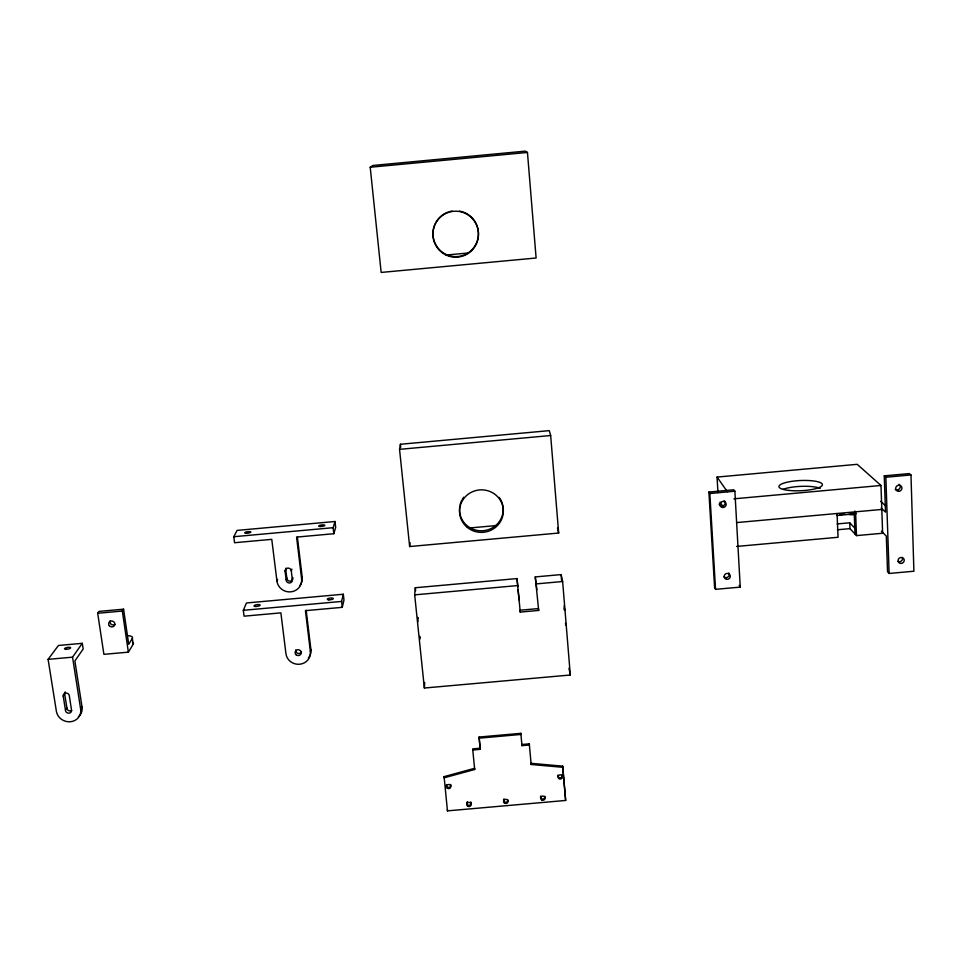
<?xml version="1.0" encoding="UTF-8"?>
<svg xmlns="http://www.w3.org/2000/svg" width="962" height="962" viewBox="0 0 962 962"><rect width="100%" height="100%" fill="white"/><g stroke="black" fill="none" stroke-linecap="round" stroke-linejoin="round"><path stroke-width="1.44" d="M565.572 623.268L565.656 624.831M562.866 767.315L531.156 764.489L531.024 763.323L562.674 766.137L565.656 800.456L447.45 810.87L447.474 809.619M444.095 776.635L444.071 777.825L474.687 769.492L474.651 768.301L444.095 776.635L447.45 810.87M536.916 589.802L535.257 576.923L561.111 574.591L562.638 581.517L570.31 675.011L424.362 688.034L424.687 682.455M424.362 688.034L414.67 594.853L415.307 587.746L517.027 578.571L520.25 612.085L538.684 610.425L535.257 576.923M409.644 546.536L399.543 449.35L400.42 444.264L549.278 430.639L550.661 435.521L558.669 533.044L409.644 546.536L410.077 542.664M310.365 651.563L305.435 610.654L342.28 607.335L343.975 600.047L343.314 594.239L246.464 602.97L243.314 610.305L244.083 616.173L280.88 612.866L285.954 653.751A12.314 11.64 11.5 0 0 299.579 664.249A12.314 11.64 11.5 0 0 310.365 651.563L310.906 649.566L306.181 610.257M342.28 607.335L341.606 601.442L343.314 594.239M301.611 578.896L296.585 537.097L333.826 533.718L335.666 527.441L334.992 521.5L237.109 530.399L233.79 536.712L234.56 542.724L271.765 539.345L276.948 581.12A12.458 11.881 14.9 0 0 290.728 591.858A12.458 11.881 14.9 0 0 301.611 578.896L302.2 577.152L297.366 536.988M333.826 533.718L333.141 527.693L334.992 521.5M285.979 568.145A3.102 2.97 15.4 0 0 285.75 569.66L285.101 571.38L286.183 579.773A3.114 2.97 14.9 0 0 289.646 582.972A3.114 2.97 14.9 0 0 292.256 579.22L292.869 577.477M292.256 579.22L291.282 570.815L291.895 569.107M286.183 579.773L286.82 578.018L285.75 569.66M276.948 581.12L277.621 579.377M132.347 638.455L128.74 644.324L123.569 609.187L99.026 611.399L97.691 613.263L103.896 654.34L128.379 652.152L133.189 644.215L132.347 638.455A12.47 3.535 -9.2 0 0 128.403 635.678M80.664 709.21L82.047 707.022L74.88 660.942L83.177 649.013L82.299 643.325L58.454 645.466L48.1 659.355L56.397 711.375A12.386 11.4 20.4 0 0 70.334 721.753A12.386 11.4 20.4 0 0 80.664 709.21L72.547 657.166L82.299 643.325M65.464 710.064L63.227 696.199A3.102 2.862 21 0 1 65.813 693.037A3.102 2.862 21 0 1 69.3 695.646L71.441 709.535A3.09 2.85 20.4 0 1 68.975 713.167A3.09 2.85 20.4 0 1 65.464 710.064L66.895 707.864L64.67 694.047A3.09 2.85 21 0 1 64.658 693.289M128.379 652.152L122.318 611.05L123.569 609.187M63.227 696.199L64.67 694.047M370.214 167.244L372.907 165.476L525.324 151.13L527.453 152.453L536.111 258.008L381.156 272.438L370.214 167.244L527.453 152.453M446.055 255.062L468.494 252.97M399.543 449.35L550.661 435.521M717.965 492.628L717.051 477.068L857.202 464.321L880.988 485.473L882.635 533.249L856.493 535.606L849.975 528.631L849.747 522.799L837.168 523.929M881.132 508.02L885.497 512.121L884.258 475.853L909.282 473.581L910.978 474.951L913.9 571.236L889.128 573.46L887.529 571.741L886.315 536.099L881.36 531.168M708.898 492.051L733.838 489.778L734.884 491.221L740.247 587.121L715.548 589.333L714.598 587.566L708.898 492.051L709.836 493.494L715.548 589.333M884.258 475.853L885.858 477.236L910.978 474.951M233.79 536.712L333.141 527.693M709.836 493.494L734.884 491.221M733.946 498.821L880.988 485.473M469.721 527.958L496.608 525.529M736.796 522.57L881.817 509.451M840.054 514.586L844.504 514.189M850.444 513.648L854.905 513.239M836.904 515.488L856.252 513.732M837.409 529.773L849.975 528.631M736.639 546.44L838.046 537.277L837.06 513.504M97.691 613.263L122.318 611.05M243.314 610.305L341.606 601.442M414.67 594.853L517.905 585.545M536.411 583.886L562.638 581.517M48.1 659.355L72.547 657.166M479.148 738.167L479.112 737.036L520.839 733.333L520.959 734.451L479.148 738.167L480.23 749.35L472.775 750.011L474.687 769.492M479.112 737.036L480.194 748.208L472.751 748.857L472.775 750.011M529.292 743.842L521.849 744.504L521.969 745.646L529.425 744.985L529.292 743.842L531.156 764.489M880.651 501.298L885.677 505.964M849.747 522.799L854.797 528.126M717.051 477.068L727.32 491.666M719.997 502.14L723.244 507.01M739.201 585.353L740.247 587.121M557.479 528.03L558.669 533.044M565.584 623.292L565.764 624.855M568.951 668.181L570.31 675.011M419.913 639.201L419.685 636.363L419.913 637.854M538.684 610.425L538.395 608.573L520.021 610.221L520.25 612.085M565.656 800.456L562.674 766.137M417.989 618.59L417.761 617.424L417.977 621.656M519.107 599.963L518.037 589.646M564.213 605.675L564.55 610.377L564.225 607.984M400.42 444.264L400.733 447.21M415.307 587.746L415.62 590.704M520.839 733.333L521.969 745.646M517.027 578.571L517.784 586.724M561.111 574.591L561.592 580.543M855.026 534.042L854.22 513.311L854.953 514.057L854.845 511.075L855.579 511.82L856.493 535.606M885.858 477.236L889.128 573.46M480.194 748.208L480.23 749.35M82.047 707.022A12.338 11.364 20.4 0 1 78.355 716.834M71.645 710.569A3.078 2.838 20.4 0 1 66.895 707.864M64.851 692.568A3.09 2.85 21 0 1 65.236 691.931M285.101 571.38A3.114 2.982 15.4 0 1 287.83 568.121A3.114 2.982 15.4 0 1 291.282 570.815M302.2 577.152A12.41 11.845 14.9 0 1 299.603 585.834M292.917 579.016A3.102 2.958 14.9 0 1 286.82 578.018M132.768 642.424A12.458 3.571 -9.3 0 1 133.189 644.215M114.959 624.446A3.127 2.91 22.3 0 1 110.173 620.815M459.523 211.123A22.92 22.703 85.9 0 1 475.444 245.07A22.92 22.703 85.9 0 1 438.407 248.545A22.92 22.703 85.9 0 1 447.775 212.217M449.182 211.736A22.92 22.703 85.9 0 1 452.104 211.075M854.797 514.117A3.054 0.77 -1.9 0 1 851.791 514.754A3.054 0.77 -1.9 0 1 848.905 514.249M782.924 489.393A21.729 5.171 -2.5 0 1 820.237 488.347M902.356 557.515A3.139 2.922 -29.7 0 1 898.027 561.495M899.085 484.343A3.187 2.982 -33.4 0 1 899.614 488.576A3.187 2.982 -33.4 0 1 895.225 489.357M724.145 500.673A3.151 3.006 -26.3 0 1 723.773 505.471A3.151 3.006 -26.3 0 1 719.107 504.052M728.799 572.943A3.102 2.946 -22.2 0 1 723.965 576.767M310.906 649.566A12.265 11.604 11.5 0 1 308.333 658.068M301.551 651.875A3.066 2.898 11.5 0 1 295.767 649.927M499.23 497.39A21.825 21.188 -3.2 0 1 486.147 530.266A21.825 21.188 -3.2 0 1 459.836 506.12M460.125 504.761A21.825 21.188 -3.2 0 1 461.519 500.817M462.157 499.579A21.825 21.188 -3.2 0 1 463.696 497.222M471.152 802.897A2.225 2.068 -1.1 0 1 468.759 805.314A2.225 2.068 -1.1 0 1 466.871 802.548M467.147 802.067A2.225 2.068 -1.1 0 1 467.544 801.671M470.671 801.923A2.225 2.068 -1.1 0 1 470.983 802.38M507.96 799.939A2.225 2.068 -3.2 0 1 506 802.236A2.225 2.068 -3.2 0 1 503.547 800.42M503.559 799.879A2.225 2.068 -3.2 0 1 504.028 798.905M544.865 796.271A2.225 2.068 -5.2 0 1 542.544 798.977A2.225 2.068 -5.2 0 1 540.776 795.983M450.829 785.449A2.225 2.08 0 0 1 448.22 787.397A2.225 2.08 0 0 1 446.488 784.727M450.589 784.403A2.225 2.08 0 0 1 450.781 784.92M562.349 775.889A2.237 2.08 -6.4 0 1 559.643 777.777A2.237 2.08 -6.4 0 1 558.032 775.047M562.145 774.831A2.237 2.08 -6.4 0 1 562.325 775.348M66.101 649.302A3.127 0.878 -9.8 0 0 70.635 647.775A3.127 0.878 -9.8 0 0 65.933 647.787A3.127 0.878 -9.8 0 0 66.101 649.302M246.128 533.249A3.127 0.746 -7.3 0 0 250.878 532.07A3.127 0.746 -7.3 0 0 246.32 531.938A3.127 0.746 -7.3 0 0 246.128 533.249M320.202 526.515A3.114 0.746 -6.7 0 0 324.831 525.348A3.114 0.746 -6.7 0 0 320.166 525.228A3.114 0.746 -6.7 0 0 320.202 526.515M109.319 625.661A3.139 2.922 22.2 0 0 114.646 625.18A3.139 2.922 22.2 0 0 111.327 621.007A3.139 2.922 22.2 0 0 109.319 625.661M438.131 219.504A23.016 22.799 85.9 0 0 451.887 256.878A23.016 22.799 85.9 0 0 477.056 226.202A23.016 22.799 85.9 0 0 438.131 219.504M788.948 490.428A21.753 5.099 -2.6 0 0 822.39 484.944A21.753 5.099 -2.6 0 0 790.692 481.517A21.753 5.099 -2.6 0 0 788.948 490.428M898.64 491.329A3.199 2.994 -33.3 0 0 901.61 486.736A3.199 2.994 -33.3 0 0 896.187 486.76A3.199 2.994 -33.3 0 0 898.64 491.329M900.961 563.455A3.151 2.934 -29.6 0 0 903.907 558.958A3.151 2.934 -29.6 0 0 898.532 558.982A3.151 2.934 -29.6 0 0 900.961 563.455M726.575 579.328A3.114 2.958 -22.2 0 0 730.158 575.348A3.114 2.958 -22.2 0 0 724.903 574.482A3.114 2.958 -22.2 0 0 726.575 579.328M722.69 507.515A3.163 3.006 -26.3 0 0 725.937 503.186A3.163 3.006 -26.3 0 0 720.55 502.753A3.163 3.006 -26.3 0 0 722.69 507.515M296.043 654.725A3.078 2.91 11.5 0 0 301.142 653.39A3.078 2.91 11.5 0 0 297.282 649.843A3.078 2.91 11.5 0 0 296.043 654.725M255.471 606.457A3.09 0.866 -7.7 0 0 260.149 605.158A3.09 0.866 -7.7 0 0 255.639 604.918A3.09 0.866 -7.7 0 0 255.471 606.457M328.763 599.843A3.078 0.878 -7 0 0 333.321 598.556A3.078 0.878 -7 0 0 328.703 598.34A3.078 0.878 -7 0 0 328.763 599.843M467.352 527.441A21.91 21.26 -3.2 0 0 503.018 514.742A21.91 21.26 -3.2 0 0 473.953 491.149A21.91 21.26 -3.2 0 0 467.352 527.441M467.7 806.18A2.225 2.068 -1.1 0 0 471.2 804.677A2.225 2.068 -1.1 0 0 468.049 802.621A2.225 2.068 -1.1 0 0 467.7 806.18M447.39 788.311A2.237 2.08 0 0 0 450.817 786.663A2.237 2.08 0 0 0 447.57 784.715A2.237 2.08 0 0 0 447.39 788.311M504.449 803.042A2.225 2.068 -3.2 0 0 508.044 801.719A2.225 2.068 -3.2 0 0 505.038 799.494A2.225 2.068 -3.2 0 0 504.449 803.042M541.859 799.999A2.225 2.068 -5.2 0 0 545.117 798.039A2.225 2.068 -5.2 0 0 541.702 796.416A2.225 2.068 -5.2 0 0 541.859 799.999M559.03 778.655A2.237 2.08 -6.4 0 0 562.529 777.08A2.237 2.08 -6.4 0 0 559.367 775.047A2.237 2.08 -6.4 0 0 559.03 778.655"/></g></svg>
